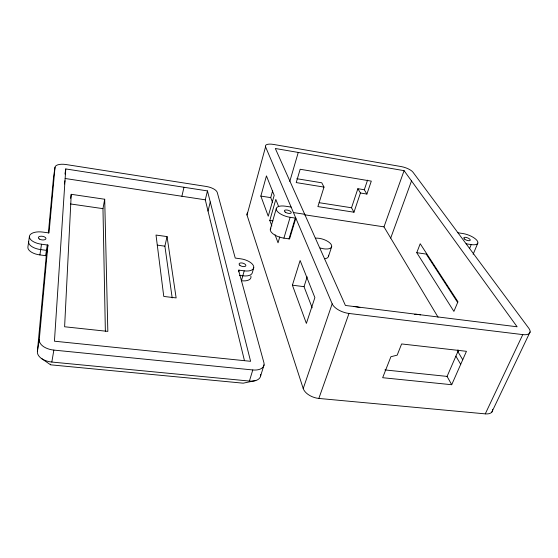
<?xml version="1.0" encoding="UTF-8"?>
<svg xmlns="http://www.w3.org/2000/svg" width="558" height="558" viewBox="0 0 558 558"><rect width="100%" height="100%" fill="white"/><g stroke="black" fill="none" stroke-linecap="round" stroke-linejoin="round"><path stroke-width="0.84" d="M71.236 194.31L64.609 326.765L107.834 331.396L104.702 199.248L71.236 194.31L70.587 198.278M65.774 168.941L54.433 341.196L250.605 361.312L207.464 190.913L65.774 168.941L64.965 174.082M39.269 339.641L47.911 245.074L41.501 244.23A12.799 6.103 8.1 0 1 29.407 236.459A12.799 6.103 8.1 0 1 42.771 232.086L49.02 232.93L55.019 167.274A10.86 4.436 9.8 0 1 66.067 164.54L206.341 186.477A10.135 4.164 14 0 1 217.25 192.426L235.239 258.068L240.791 258.821A11.655 5.559 15.5 0 1 253.66 266.319A11.655 5.559 15.5 0 1 244.209 270.846L238.538 270.1L263.906 362.679A13.95 7.958 17 0 1 252.788 369.954L53.847 350.089A15.185 8.775 6.9 0 1 39.269 339.641L37.386 351.568A15.066 8.886 6.6 0 0 51.831 362.051L249.412 381.058A13.845 8.063 17 0 0 260.663 374.376M37.386 351.568L46.481 253.409M48.372 233.035L53.589 176.74L55.019 167.274M29.414 236.39L27.9 247.048A12.715 6.194 7.8 0 0 39.897 254.929L46.265 255.745L47.911 245.074M39.897 254.929L41.501 244.23M45.644 255.669L47.284 244.99M64.414 183.973L64.923 180.771M51.831 362.051L53.847 350.089M105.364 331.229L102.972 208.65L104.702 199.248M172.185 297.916L164.889 246.169L167.058 236.585L156.017 235.058L163.759 296.431L176.14 297.916L167.058 236.585M181.901 196.263L183.966 187.265M244.425 360.503L205.288 199.82L207.464 190.913M208.022 211.07L210.268 202.003M247.013 215.032L265.559 146.817A10.232 3.599 15.6 0 1 273.504 144.431L401.097 166.556A9.884 3.285 18.6 0 1 412.983 172.199L528.789 328.237A13.992 5.887 24.2 0 1 522.776 334.612L485.272 413.869L318.834 398.44A13.504 7.735 20.6 0 1 303.217 388.542L247.013 215.032A9.828 4.178 15.6 0 1 247.536 212.933M238.636 271.83L239.096 270.177M260.851 196.088L266.445 175.889L274.194 195.356L268.252 216.204L260.851 196.088L270.714 197.623L272.59 202.456M244.209 270.846L241.447 280.737A11.585 5.65 15.5 0 0 250.863 276.022M270.714 197.623L272.611 190.92M253.737 267.756L252.335 272.667A11.62 5.601 15.5 0 1 242.828 275.805L239.424 275.366M271.858 226.018L269.8 220.417L275.812 199.436L278.693 206.669M270.302 229.303L276.273 208.594M289.797 181.413L298.251 152.446M279.76 236.969L278.037 242.807L275.094 234.813M270.923 228.103A11.802 5.12 16.5 0 0 273.036 233.837A11.802 5.12 16.5 0 0 283.903 238.133L290.125 217.299A11.955 4.917 16.4 0 1 276.468 210.031A11.955 4.917 16.4 0 1 285.543 206.223L291.13 207.081M289.009 238.866L295.28 218.08M249.412 381.058L252.788 369.954M260.649 375.827L264.06 364.841M292.399 285.18L300.113 260.502L314.879 297.602L306.377 323.41L292.399 285.18L304.019 286.679L312.173 307.8M324.003 187.09L317.893 206.593L353.974 212.207L360.426 193.005L357.88 188.702L364.304 189.755L366.906 194.058L371.3 181.127L300.162 169.262L296.221 182.585L324.003 187.09L321.785 182.801L296.828 178.72M304.019 286.679L307.165 276.852M328.446 256.492L331.661 246.72M353.974 212.207L351.519 207.771L357.88 188.702M364.304 189.755L367.555 180.129M303.217 388.542L332.177 303.81L265.559 146.817M318.834 398.44L348.987 313.457L522.776 334.612M438.065 317.202L383.988 226.869L404.076 170.664L275.317 148.491L345.416 305.456L517.113 326.786L404.076 170.664M390.705 238.085L411.511 180.931M416.77 252.704L420.209 243.741L457.958 301.759L453.898 311.392L416.77 252.704L426.221 254.078L457.713 302.576M469.55 248.603L471.217 244.585A11.523 4.262 21 0 0 477.076 240.589A11.523 4.262 21 0 0 462.924 233.544L457.937 232.777M473.142 254.267L477.815 243.1M451.708 384.72L466.453 351.31L401.62 343.944L397.184 355.146L390.9 356.729L382.662 377.71L451.708 384.72L447.077 376.406L458.536 350.103M491.828 412.125L530.1 331.926M255.829 380.521L243.183 383.179L51.441 364.904L50.478 364.737L41.264 358.348M384.88 369.926L447.077 376.406M47.088 250.423L40.699 249.6A12.757 6.145 7.9 0 1 28.653 241.74M157.286 245.136L164.889 246.169M70.538 203.956L102.972 208.65M283.903 238.133L289.56 238.95L295.838 218.164L290.125 217.299M269.8 220.417L272.988 220.891M466.139 243.818L471.217 244.585M293.452 212.556L304.696 214.272M304.25 214.732L383.988 226.869M65.147 178.497L205.288 199.82M319.162 202.694L351.519 207.771M360.426 193.005L366.906 194.058M457.727 350.047L458.62 351.54M457.874 351.631L462.728 359.75M455.893 356.171L460.706 364.332M50.394 364.144L50.478 364.737M315.319 238.189A10.637 4.59 17.8 0 1 329.604 242.723A10.637 4.59 17.8 0 1 327.818 248.938L325.495 248.987A10.637 4.59 17.8 0 1 320.201 247.968M354.044 306.572A12.157 5.88 20.2 0 1 359.889 307.625M328.418 255.215A10.567 4.673 17.8 0 1 324.603 258.766M492.623 409.3A13.28 6.661 26.3 0 1 485.272 413.869M348.987 313.457A14.271 6.884 19.6 0 1 332.177 303.81M414.65 314.363A12.046 5.573 22.1 0 1 420.467 314.907M39.325 239.026A3.836 1.827 8.1 0 0 45.77 239.047A3.836 1.827 8.1 0 0 41.32 236.201A3.836 1.827 8.1 0 0 39.325 239.026M239.835 265.287A3.494 1.667 15.5 0 0 245.653 266.054A3.494 1.667 15.5 0 0 241.956 262.964A3.494 1.667 15.5 0 0 239.835 265.287M285.215 212.089A3.585 1.472 16.4 0 0 291.095 212.975A3.585 1.472 16.4 0 0 287.105 210.038A3.585 1.472 16.4 0 0 285.215 212.089M464.444 238.998A3.453 1.276 21 0 0 470.038 240.498A3.453 1.276 21 0 0 466.593 237.527A3.453 1.276 21 0 0 464.444 238.998"/></g></svg>
